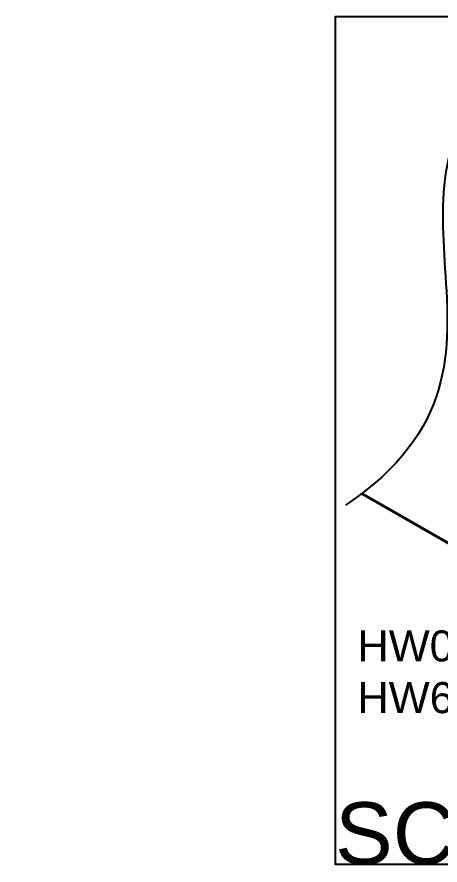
# Model space of a CAD drawing. Extents: x -1.9 to 14.9, y -5.1 to 0.
# Drawn here: x -1.92 to 0.64, y -5.14 to 0 of the extents above; entities that cross this region are included whole.
import ezdxf
from ezdxf import colors
from ezdxf.entities.mleader import LeaderData, LeaderLine
from ezdxf.math import Vec2, Vec3

# ---------------------------------------------------------------- set-up
doc = ezdxf.new("R2010")
doc.units = 0
doc.header["$LTSCALE"] = 0.5
doc.header["$MEASUREMENT"] = 0
doc.layers.add('FAB DWG', color=221, linetype='CONTINUOUS')
doc.layers.add('Housing', color=150, linetype='CONTINUOUS')
doc.layers.add('Text-Unprinted', color=131, linetype='CONTINUOUS', plot=False)
doc.styles.add('LSAD_Standard', font='arial.ttf')
doc.styles.get("Standard").update_dxf_attribs({"font": 'arial.ttf'})

msp = doc.modelspace()

# ---------------------------------------------------------------- linework, layer by layer
at = {"layer": 'Housing', "linetype": 'Continuous', "transparency": 16777216}
for p, q in [((0.162, -2.8887), (1.1771, -3.4745)), ((1.175, -3.47), (0.1645, -2.8867))]:
    msp.add_line(p, q, dxfattribs=at)
at = {"layer": 'Housing', "color": 1, "transparency": 16777216}
msp.add_open_spline([(1.1022, -0.2127), (0.607, -0.6291), (0.6685, -1.5686), (0.73, -2.508), (0.0642, -2.9589)], degree=3, knots=[0.20637, 0.20637, 0.20637, 0.20637, 1, 1.872943, 1.872943, 1.872943, 1.872943], dxfattribs=at)
at = {"layer": 'Text-Unprinted', "ltscale": 0.5, "transparency": 16777216}
msp.add_lwpolyline([(11.027, 0), (0, 0), (0, -5.1335), (11.027, -5.1335)], close=True, dxfattribs=at)

# ---------------------------------------------------------------- texts
at = {"layer": 'Text-Unprinted', "ltscale": 0.5, "transparency": 16777216, "style": 'LSAD_Standard'}
msp.add_attdef('SCALE-X', (0, -5.1335), 'XEffectiveScaleFactor', height=0.375, dxfattribs=at)

# ---------------------------------------------------------------- leaders
at = {"layer": 'FAB DWG', "ltscale": 0.5, "transparency": 16777216}
ml = msp.add_multileader_mtext('Standard', dxfattribs=at)
ml.set_content('\\A1;HW00003 (x1)\\PHW63214 (x1)', color=256)
ml.set_leader_properties()
ml.build(insert=Vec2(0, 0))
ml.multileader.update_dxf_attribs({"dogleg_length": 0.2669, "arrow_head_size": 0.18})
ctx = ml.context
ctx.base_point, ctx.char_height, ctx.arrow_head_size, ctx.landing_gap_size, ctx.plane_origin = Vec3(0.0758, -3.8387), 0.188, 0.18, 0.09, Vec3(6.5262, -1.0686)
ctx.text_align_type = 2
notes = []
notes.append((ctx, [(0, (1, 1, 0), (2.2784, -3.8387), (-1, 0), 0.36, [(0, [(3.0213, -2.9624)], 0, [])])]))
ctx.mtext.insert, ctx.mtext.rotation, ctx.mtext.width, ctx.mtext.alignment, ctx.mtext.flow_direction = Vec3(1.8284, -3.7171), 6.283185, 3.752964, 3, 5
ml = msp.add_multileader_mtext('Standard', dxfattribs=at)
ml.set_content('\\A1;BK00706 (x1)\\PHW00814 (x2)', color=256)
ml.set_leader_properties()
ml.build(insert=Vec2(0, 0))
ml.multileader.update_dxf_attribs({"dogleg_length": 0.2669, "arrow_head_size": 0.18})
ctx = ml.context
ctx.base_point, ctx.char_height, ctx.arrow_head_size, ctx.landing_gap_size, ctx.plane_origin = Vec3(1.4296, -4.5791), 0.188, 0.18, 0.09, Vec3(6.329, -1.651)
ctx.text_align_type = 2
notes.append((ctx, [(0, (1, 1, 0), (3.6322, -4.5791), (-1, 0), 0.36, [(0, [(3.4151, -3.4718)], 0, [])])]))
ctx.mtext.insert, ctx.mtext.rotation, ctx.mtext.width, ctx.mtext.alignment, ctx.mtext.flow_direction = Vec3(3.1822, -4.4574), 6.283185, 3.752964, 3, 5
for ctx, leaders in notes:
    for number, flags, end, landing, length, lines in leaders:
        leader = LeaderData()
        leader.index, (leader.has_last_leader_line, leader.has_dogleg_vector, leader.attachment_direction) = number, flags
        leader.last_leader_point, leader.dogleg_vector, leader.dogleg_length = Vec3(end), Vec3(landing), length
        for number, points, colour, breaks in lines:
            line = LeaderLine()
            line.index, line.vertices, line.color, line.breaks = number, Vec3.list(points), colors.encode_raw_color(colour), breaks
            leader.lines.append(line)
        ctx.leaders.append(leader)

doc.saveas('drawing.dxf')
